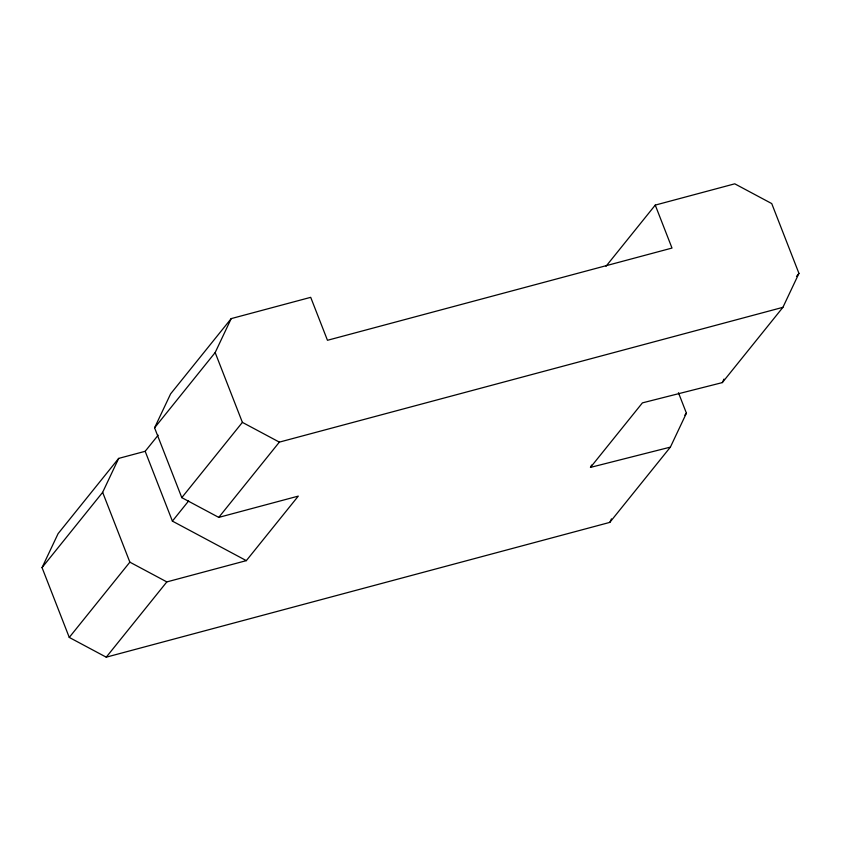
<?xml version="1.0" encoding="UTF-8"?>
<svg xmlns="http://www.w3.org/2000/svg" width="841" height="841" viewBox="0 0 841 841"><rect width="100%" height="100%" fill="white"/><g stroke="black" fill="none" stroke-linecap="round" stroke-linejoin="round"><path stroke-width="1.26" d="M678.445 392.705L686.424 413.173L670.393 447.118L609.799 522.387L106.239 657.178L69.267 637.425L42.05 567.612L58.082 533.667L118.676 458.398L145.178 451.302L158.161 435.175M42.05 567.612L102.644 492.342L118.676 458.398M106.239 657.178L166.833 581.909L246.339 560.632L298.282 496.116L218.765 517.394L181.793 497.641L154.576 427.827L170.607 393.882L231.201 318.613L310.707 297.336L327.464 340.29L672.001 248.063L655.255 205.099L734.761 183.822L771.733 203.575L798.95 273.388L782.918 307.333L722.324 382.602L642.419 402.871L590.487 467.386L670.393 447.118M154.576 427.827L215.17 352.558L231.201 318.613M590.487 467.386L591.591 465.052M609.799 522.387L611.46 518.876M722.324 382.602L723.985 379.091M69.267 637.425L129.861 562.156L102.644 492.342M181.793 497.641L242.387 422.371L215.17 352.558M246.339 560.632L172.394 521.115L188.626 500.952M218.765 517.394L279.359 442.124L782.918 307.333M606.025 266.25L655.255 205.099M684.784 415.202L686.424 413.173M796.49 276.437L798.95 273.388M242.387 422.371L279.359 442.124M129.861 562.156L166.833 581.909M145.178 451.302L172.394 521.115"/></g></svg>
